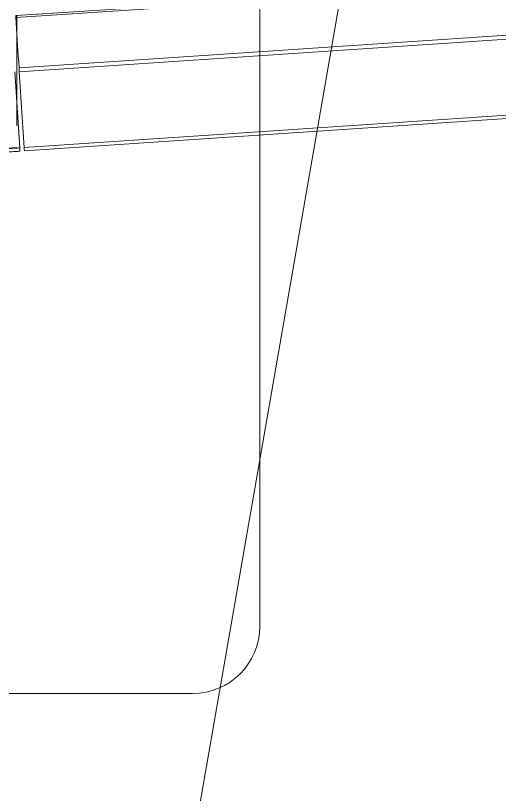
# Model space of a CAD drawing. Header units: metres. Extents: x -1150 to -1098, y 3 to 550.
# Drawn here: x -1105.049 to -1102.892, y 541.023 to 544.494 of the extents above; entities that cross this region are included whole.
import ezdxf

# ---------------------------------------------------------------- set-up
doc = ezdxf.new("R2010")
doc.units = ezdxf.units.M
doc.linetypes.add('JacobsDash', pattern=[0.0045, 0.003, -0.0015])
for name, color, linetype, lineweight in [('A-ANNO-SYMB', 7, 'Continuous', 9), ('A-DETL-GENF', 7, 'Continuous', 9), ('A-FLOR', 7, 'Continuous', 50), ('A-FLOR-HDLN', 7, 'JacobsDash', 18), ('S-BEAM', 7, 'Continuous', 50), ('S-BEAM-HDLN', 7, 'JacobsDash', 18)]:
    doc.layers.add(name, color=color, linetype=linetype, lineweight=lineweight)

# ---------------------------------------------------------------- blocks, each defined once
blk = doc.blocks.new('T2DExtentArrowReinf_v1 - Extent-9077310-DRG-2873131 - DECK REINFORCEMENT PLAN')
at = {"layer": 'A-DETL-GENF'}
blk.add_line((0.25, 0), (38.35, 0), dxfattribs=at)

msp = doc.modelspace()

# ---------------------------------------------------------------- linework, layer by layer
at = {"layer": 'A-ANNO-SYMB', "lineweight": 18}
for p, q in [((-1103.9607, 541.7723), (-1103.9607, 546.2974)), ((-1108.869, 541.4723), (-1104.2607, 541.4723))]:
    msp.add_line(p, q, dxfattribs=at)
msp.add_arc((-1104.2607, 541.7723), 0.3, 270, 360, dxfattribs=at)
at = {"layer": 'A-FLOR', "color": 252, "lineweight": 13, "true_color": 0x888888}
for p, q in [((-1098.0828, 544.9431), (-1105.0483, 544.4933)), ((-1098.0828, 544.9406), (-1105.0479, 544.4856)), ((-1098.0828, 544.726), (-1105.0335, 544.2612)), ((-1098.0828, 544.708), (-1105.0323, 544.243)), ((-1102.3075, 544.0863), (-1105.0107, 543.9054)), ((-1102.3135, 544.071), (-1105.0098, 543.8907))]:
    msp.add_line(p, q, dxfattribs=at)
at = {"layer": 'A-FLOR', "lineweight": 13}
msp.add_line((-1105.0437, 544.4206), (-1105.0437, 544.1042), dxfattribs=at)
at = {"layer": 'A-FLOR', "color": 252, "lineweight": 13, "true_color": 0x888888, "flags": 128}
for points in [[(-1105.0479, 544.4856), (-1105.0479, 544.4866), (-1105.048, 544.4875), (-1105.048, 544.4885), (-1105.0481, 544.4895), (-1105.0482, 544.4904), (-1105.0482, 544.4914), (-1105.0483, 544.4923), (-1105.0483, 544.4933)], [(-1105.0335, 544.2612), (-1105.0351, 544.2861), (-1105.0367, 544.3111), (-1105.0383, 544.336), (-1105.0399, 544.3609), (-1105.0415, 544.3859), (-1105.0431, 544.4108), (-1105.0447, 544.4358), (-1105.0463, 544.4607), (-1105.0479, 544.4856)], [(-1105.0307, 543.9039), (-1105.0351, 543.9718), (-1105.0395, 544.0397), (-1105.044, 544.1076), (-1105.0484, 544.1755), (-1105.0528, 544.2434)], [(-1105.0323, 544.243), (-1105.0329, 544.2521), (-1105.0335, 544.2612)], [(-1105.0107, 543.9054), (-1105.015, 543.973), (-1105.0194, 544.0405), (-1105.0237, 544.108), (-1105.028, 544.1755), (-1105.0323, 544.243)], [(-1105.0307, 543.9039), (-1105.0302, 543.8965), (-1105.0297, 543.8891)], [(-1105.0098, 543.8907), (-1105.0102, 543.8981), (-1105.0107, 543.9054)]]:
    msp.add_lwpolyline(points, dxfattribs=at)
at = {"layer": 'A-FLOR', "color": 252, "lineweight": 13, "true_color": 0x888888}
for points, knots in [([(-1105.2672, 543.8888), (-1105.2611, 543.8892), (-1105.2438, 543.8903), (-1105.2207, 543.8918), (-1105.1983, 543.8932), (-1105.1816, 543.8943), (-1105.1652, 543.8953), (-1105.1436, 543.8967), (-1105.122, 543.8981), (-1105.0999, 543.8995), (-1105.0775, 543.9009), (-1105.0545, 543.9024), (-1105.0369, 543.9035), (-1105.0307, 543.9039)], [-0.006785654, -0.006785654, -0.006785654, -0.006785654, -0.006300349, -0.005416533, -0.004974625, -0.004532717, -0.004090809, -0.003648901, -0.002765084, -0.002323176, -0.001881268, -0.000997452, -0.000514488, -0.000514488, -0.000514488, -0.000514488]), ([(-1105.0297, 543.8891), (-1105.0359, 543.8887), (-1105.0535, 543.8876), (-1105.0765, 543.8861), (-1105.0989, 543.8847), (-1105.121, 543.8833), (-1105.1426, 543.882), (-1105.1642, 543.8806), (-1105.1806, 543.8795), (-1105.1973, 543.8784), (-1105.2141, 543.8774), (-1105.2309, 543.8763), (-1105.2484, 543.8751), (-1105.2601, 543.8744), (-1105.2662, 543.874)], [0.000515588, 0.000515588, 0.000515588, 0.000515588, 0.000997452, 0.001881268, 0.002323176, 0.002765084, 0.003648901, 0.004090809, 0.004532717, 0.004974625, 0.005416533, 0.005858441, 0.006300349, 0.006786604, 0.006786604, 0.006786604, 0.006786604])]:
    msp.add_open_spline(points, degree=3, knots=knots, dxfattribs=at)
at = {"layer": 'A-FLOR-HDLN', "lineweight": 13}
for p, q in [((-1105.0437, 544.4935), (-1105.0437, 544.4209)), ((-1105.0437, 544.1027), (-1105.0437, 543.9051)), ((-1105.0437, 543.9051), (-1105.3091, 543.8882))]:
    msp.add_line(p, q, dxfattribs=at)
at = {"layer": 'S-BEAM', "lineweight": 13}
for p, q in [((-1105.0431, 544.1836), (-1105.0433, 544.4148)), ((-1105.0489, 544.1836), (-1105.0441, 544.1836)), ((-1105.0441, 544.1836), (-1105.0431, 544.1836))]:
    msp.add_line(p, q, dxfattribs=at)
at = {"layer": 'S-BEAM-HDLN', "lineweight": 13}
msp.add_line((-1105.0433, 544.4158), (-1105.0434, 544.4935), dxfattribs=at)

# ---------------------------------------------------------------- block references
at = {"layer": 'A-DETL-GENF', "rotation": 260.1169774653487}
msp.add_blockref('T2DExtentArrowReinf_v1 - Extent-9077310-DRG-2873131 - DECK REINFORCEMENT PLAN', (-1103.3741, 545.8811), dxfattribs=at)

doc.saveas('drawing.dxf')
